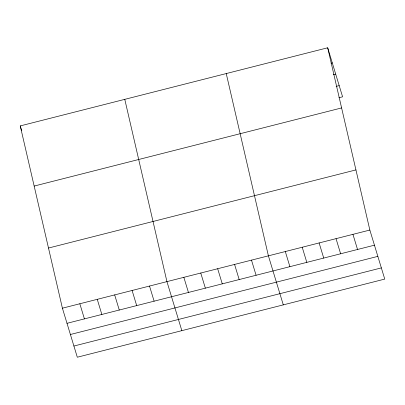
<?xml version="1.0" encoding="UTF-8"?>
<svg xmlns="http://www.w3.org/2000/svg" width="405" height="405" viewBox="0 0 405 405"><rect width="100%" height="100%" fill="white"/><g stroke="black" fill="none" stroke-linecap="round" stroke-linejoin="round"><path stroke-width="0.61" d="M327.691 47.78L369.851 230.055L384.75 279.091L77.309 357.22L62.41 308.19L20.25 125.909L327.691 47.78L342.589 96.81L338.965 97.732M331.077 63.21L332.287 62.902M333.269 74.707L335.684 74.095M336.17 86.392L339.188 85.622M34.162 186.062L341.602 107.932M48.499 248.037L355.939 169.908M62.41 308.19L369.851 230.055M67.007 323.311L374.448 245.182M70.404 334.5L377.85 256.37M73.907 346.032L381.348 267.902M352.942 234.353L357.539 249.48M336.034 238.651L340.63 253.778M319.125 242.949L323.722 258.071M302.216 247.247L306.813 262.369M285.307 251.545L289.899 266.667M283.292 304.874L268.399 255.838L226.238 73.563M251.49 260.137L256.081 275.263M234.581 264.435L239.173 279.556M217.667 268.733L222.264 283.854M200.758 273.031L205.355 288.152M183.85 277.329L188.446 292.45M181.84 330.657L166.941 281.622L124.78 99.347M149.521 286.051L154.113 301.173M132.096 290.476L136.693 305.603M114.676 294.906L119.272 310.027M97.256 299.335L101.847 314.457M79.831 303.76L84.427 318.882M20.25 125.909L21.718 130.749"/></g></svg>
